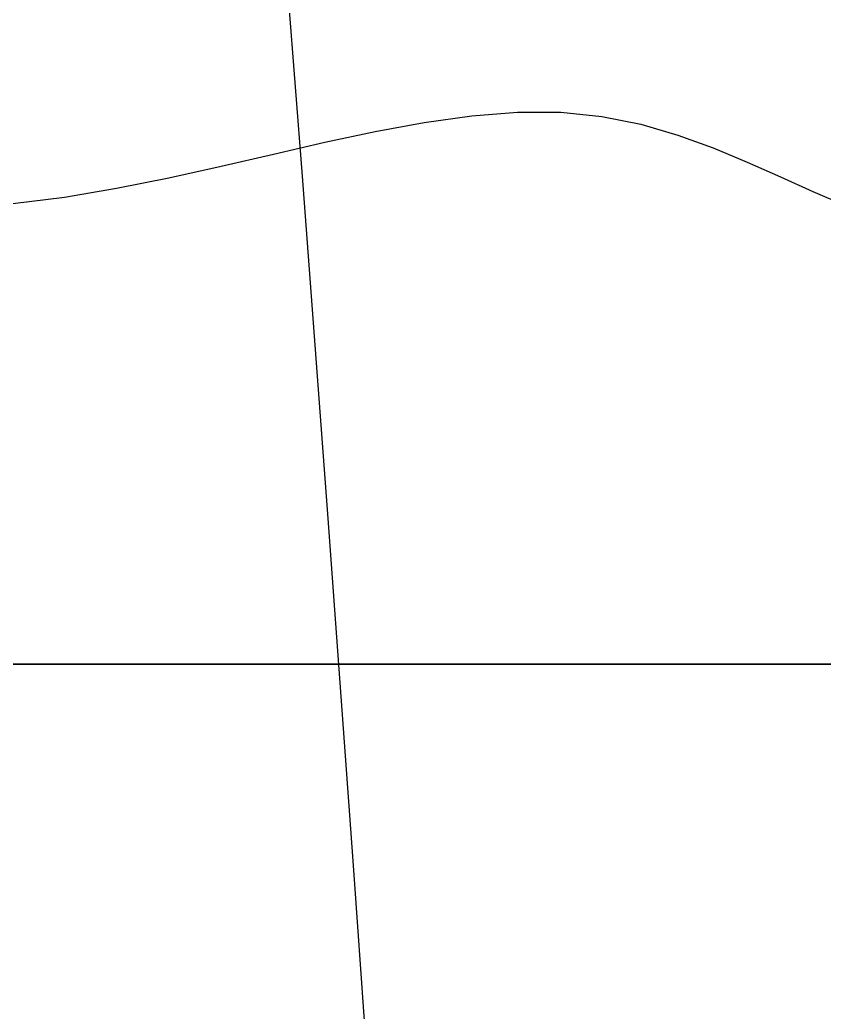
# Model space of a CAD drawing. Extents: x 11992 to 29481, y -6727 to 6811.
# Drawn here: x 24606.1 to 24658, y 2771.7 to 2835.7 of the extents above; entities that cross this region are included whole.
import ezdxf

# ---------------------------------------------------------------- set-up
doc = ezdxf.new("R2010")
doc.units = 0
doc.header["$MEASUREMENT"] = 0
doc.layers.get('0').update_dxf_attribs({"color": 8, "linetype": 'CONTINUOUS'})
doc.layers.add('zoylight 5回路', color=4, linetype='CONTINUOUS')

msp = doc.modelspace()

# ---------------------------------------------------------------- linework, layer by layer
for p, q in [((24632.174, 2829.11, -2436.428), (24635.241, 2829.544, -2436.428)), ((24635.241, 2829.544, -2436.428), (24638.186, 2829.781, -2436.428)), ((24638.186, 2829.781, -2436.428), (24640.99, 2829.777, -2436.428)), ((24640.99, 2829.777, -2436.428), (24643.638, 2829.505, -2436.428)), ((24643.638, 2829.505, -2436.428), (24646.144, 2828.996, -2436.428)), ((24629.004, 2828.525, -2436.428), (24632.174, 2829.11, -2436.428)), ((24646.144, 2828.996, -2436.428), (24648.529, 2828.302, -2436.428)), ((24625.752, 2827.832, -2436.428), (24629.004, 2828.525, -2436.428)), ((24648.529, 2828.302, -2436.428), (24650.811, 2827.471, -2436.428)), ((24622.439, 2827.075, -2436.428), (24625.752, 2827.832, -2436.428)), ((24650.811, 2827.471, -2436.428), (24653.012, 2826.553, -2436.428)), ((24619.083, 2826.3, -2436.428), (24622.439, 2827.075, -2436.428)), ((24615.704, 2825.549, -2436.428), (24619.083, 2826.3, -2436.428)), ((24653.012, 2826.553, -2436.428), (24655.15, 2825.597, -2436.428)), ((24612.323, 2824.867, -2436.428), (24615.704, 2825.549, -2436.428)), ((24655.15, 2825.597, -2436.428), (24657.246, 2824.653, -2436.428)), ((24608.959, 2824.299, -2436.428), (24612.323, 2824.867, -2436.428)), ((24605.633, 2823.889, -2436.428), (24608.959, 2824.299, -2436.428)), ((24657.246, 2824.653, -2436.428), (24659.319, 2823.77, -2436.428)), ((24580.769, 2794.157, -2436.229), (24627.435, 2794.157, -2436.229)), ((24580.769, 2794.157, -2428.429), (24627.435, 2794.157, -2428.429)), ((24580.769, 2794.157, -2426.429), (24627.102, 2794.157, -2426.429)), ((24580.77, 2794.157, -2436.429), (24860.567, 2794.157, -2436.429)), ((24627.102, 2794.157, -2426.429), (24603.936, 2794.157, -2426.429)), ((24627.436, 2794.157, -2436.229), (24604.103, 2794.157, -2436.229)), ((24627.436, 2794.157, -2428.429), (24604.103, 2794.157, -2428.429)), ((24605.035, 2794.157, -2291.551), (24607.075, 2794.157, -2291.475)), ((24605.061, 2794.157, -2044.657), (24611.699, 2794.157, -2045.354)), ((24606.699, 2794.157, -1564.433), (24605.079, 2794.157, -1564.46)), ((24605.091, 2794.157, -2116.116), (24606.247, 2794.157, -2116.101)), ((24605.618, 2794.157, -2324.006), (24606.91, 2794.157, -2330.194)), ((24608.059, 2794.157, -2126.137), (24605.784, 2794.157, -2126.165)), ((24605.893, 2794.157, -1838.295), (24606.626, 2794.157, -1852.868)), ((24605.923, 2794.157, -2116.167), (24608.209, 2794.157, -2116.138)), ((24606.247, 2794.157, -2116.101), (24607.404, 2794.157, -2116.086)), ((24606.626, 2794.157, -1852.868), (24607.416, 2794.157, -1866.425)), ((24608.318, 2794.157, -1564.405), (24606.699, 2794.157, -1564.433)), ((24606.91, 2794.157, -2330.194), (24608.475, 2794.157, -2336.131)), ((24607.075, 2794.157, -2291.475), (24609.115, 2794.157, -2291.393)), ((24607.404, 2794.157, -2116.086), (24608.561, 2794.157, -2116.069)), ((24607.416, 2794.157, -1866.425), (24608.269, 2794.157, -1878.706)), ((24610.333, 2794.157, -2126.106), (24608.059, 2794.157, -2126.137)), ((24608.209, 2794.157, -2116.138), (24610.496, 2794.157, -2116.108)), ((24608.269, 2794.157, -1878.706), (24609.189, 2794.157, -1889.518)), ((24609.937, 2794.157, -1564.375), (24608.318, 2794.157, -1564.405)), ((24608.475, 2794.157, -2336.131), (24610.307, 2794.157, -2341.82)), ((24608.561, 2794.157, -2116.069), (24609.719, 2794.157, -2116.052)), ((24609.115, 2794.157, -2291.393), (24611.154, 2794.157, -2291.305)), ((24609.189, 2794.157, -1889.518), (24610.182, 2794.157, -1898.939)), ((24609.719, 2794.157, -2116.052), (24610.878, 2794.157, -2116.035)), ((24611.557, 2794.157, -1564.343), (24609.937, 2794.157, -1564.375)), ((24610.182, 2794.157, -1898.939), (24611.253, 2794.157, -1907.115)), ((24610.307, 2794.157, -2341.82), (24612.402, 2794.157, -2347.268)), ((24612.607, 2794.157, -2126.073), (24610.333, 2794.157, -2126.106)), ((24610.496, 2794.157, -2116.108), (24612.782, 2794.157, -2116.074)), ((24610.878, 2794.157, -2116.035), (24612.037, 2794.157, -2116.016)), ((24611.154, 2794.157, -2291.305), (24613.194, 2794.157, -2291.211)), ((24611.253, 2794.157, -1907.115), (24612.408, 2794.157, -1914.194)), ((24613.175, 2794.157, -1564.31), (24611.557, 2794.157, -1564.343)), ((24611.699, 2794.157, -2045.354), (24614.002, 2794.157, -2045.66)), ((24612.037, 2794.157, -2116.016), (24613.195, 2794.157, -2115.997)), ((24612.402, 2794.157, -2347.268), (24614.756, 2794.157, -2352.479)), ((24612.408, 2794.157, -1914.194), (24613.653, 2794.157, -1920.32)), ((24614.882, 2794.157, -2126.038), (24612.607, 2794.157, -2126.073)), ((24612.782, 2794.157, -2116.074), (24615.069, 2794.157, -2116.038)), ((24614.794, 2794.157, -1564.275), (24613.175, 2794.157, -1564.31)), ((24613.194, 2794.157, -2291.211), (24615.232, 2794.157, -2291.111)), ((24613.195, 2794.157, -2115.997), (24614.354, 2794.157, -2115.977)), ((24613.559, 2794.157, -2045.598), (24613.58, 2794.157, -2044.92)), ((24613.58, 2794.157, -2044.92), (24613.586, 2794.157, -2044.837)), ((24613.586, 2794.157, -2044.837), (24613.588, 2794.157, -2044.805)), ((24613.588, 2794.157, -2044.805), (24613.588, 2794.157, -2044.793)), ((24613.588, 2794.157, -2044.793), (24613.59, 2794.157, -2044.78)), ((24613.59, 2794.157, -2044.78), (24613.594, 2794.157, -2044.764)), ((24613.594, 2794.157, -2044.764), (24613.596, 2794.157, -2044.746)), ((24613.596, 2794.157, -2044.746), (24613.598, 2794.157, -2044.735)), ((24613.598, 2794.157, -2044.735), (24613.602, 2794.157, -2044.72)), ((24613.602, 2794.157, -2044.72), (24613.604, 2794.157, -2044.711)), ((24613.604, 2794.157, -2044.711), (24613.606, 2794.157, -2044.701)), ((24613.606, 2794.157, -2044.701), (24613.613, 2794.157, -2044.677)), ((24613.613, 2794.157, -2044.677), (24613.617, 2794.157, -2044.665)), ((24613.617, 2794.157, -2044.665), (24613.621, 2794.157, -2044.649)), ((24613.621, 2794.157, -2044.649), (24613.629, 2794.157, -2044.632)), ((24613.629, 2794.157, -2044.632), (24613.637, 2794.157, -2044.612)), ((24613.637, 2794.157, -2044.612), (24613.643, 2794.157, -2044.598)), ((24613.643, 2794.157, -2044.598), (24613.648, 2794.157, -2044.583)), ((24613.648, 2794.157, -2044.583), (24613.657, 2794.157, -2044.567)), ((24613.653, 2794.157, -1920.32), (24614.992, 2794.157, -1925.641)), ((24613.657, 2794.157, -2044.567), (24613.666, 2794.157, -2044.549)), ((24613.666, 2794.157, -2044.549), (24613.678, 2794.157, -2044.529)), ((24613.678, 2794.157, -2044.529), (24613.691, 2794.157, -2044.508)), ((24613.691, 2794.157, -2044.508), (24613.705, 2794.157, -2044.485)), ((24613.691, 2794.157, -2045.244), (24613.711, 2794.157, -2045.282)), ((24613.705, 2794.157, -2044.485), (24613.723, 2794.157, -2044.461)), ((24613.711, 2794.157, -2045.282), (24613.732, 2794.157, -2045.319)), ((24613.723, 2794.157, -2044.461), (24613.736, 2794.157, -2044.441)), ((24613.732, 2794.157, -2045.319), (24613.756, 2794.157, -2045.355)), ((24613.736, 2794.157, -2044.441), (24613.752, 2794.157, -2044.421)), ((24613.752, 2794.157, -2044.421), (24613.77, 2794.157, -2044.401)), ((24613.756, 2794.157, -2045.355), (24613.78, 2794.157, -2045.391)), ((24613.77, 2794.157, -2044.401), (24613.787, 2794.157, -2044.381)), ((24613.78, 2794.157, -2045.391), (24613.799, 2794.157, -2045.419)), ((24613.787, 2794.157, -2044.381), (24613.805, 2794.157, -2044.362)), ((24613.799, 2794.157, -2045.419), (24613.821, 2794.157, -2045.447)), ((24613.805, 2794.157, -2044.362), (24613.822, 2794.157, -2044.343)), ((24613.821, 2794.157, -2045.447), (24613.842, 2794.157, -2045.475)), ((24613.822, 2794.157, -2044.343), (24613.842, 2794.157, -2044.325)), ((24613.842, 2794.157, -2045.475), (24613.865, 2794.157, -2045.506)), ((24613.842, 2794.157, -2044.325), (24613.862, 2794.157, -2044.307)), ((24613.862, 2794.157, -2044.307), (24613.881, 2794.157, -2044.29)), ((24613.873, 2794.157, -2045.516), (24613.904, 2794.157, -2045.553)), ((24613.881, 2794.157, -2044.29), (24613.901, 2794.157, -2044.272)), ((24613.901, 2794.157, -2044.272), (24613.939, 2794.157, -2044.239)), ((24613.904, 2794.157, -2045.553), (24613.935, 2794.157, -2045.589)), ((24613.935, 2794.157, -2045.589), (24613.969, 2794.157, -2045.625)), ((24613.939, 2794.157, -2044.239), (24613.98, 2794.157, -2044.208)), ((24613.969, 2794.157, -2045.625), (24614.002, 2794.157, -2045.66)), ((24613.98, 2794.157, -2044.208), (24614.024, 2794.157, -2044.177)), ((24614.024, 2794.157, -2044.177), (24614.067, 2794.157, -2044.147)), ((24614.036, 2794.157, -2046.391), (24615.896, 2794.157, -2047.977)), ((24614.067, 2794.157, -2044.147), (24614.11, 2794.157, -2044.118)), ((24614.11, 2794.157, -2044.118), (24614.154, 2794.157, -2044.091)), ((24614.154, 2794.157, -2044.091), (24614.199, 2794.157, -2044.064)), ((24614.199, 2794.157, -2044.064), (24614.244, 2794.157, -2044.039)), ((24614.244, 2794.157, -2044.039), (24614.289, 2794.157, -2044.014)), ((24614.388, 2794.157, -1950.399), (24614.281, 2794.157, -1943.993)), ((24614.281, 2794.157, -1943.993), (24614.281, 2794.157, -1937.574)), ((24614.281, 2794.157, -1937.574), (24614.389, 2794.157, -1931.141)), ((24614.289, 2794.157, -2044.014), (24614.383, 2794.157, -2043.966)), ((24614.354, 2794.157, -2115.977), (24615.511, 2794.157, -2115.956)), ((24614.383, 2794.157, -2043.966), (24614.477, 2794.157, -2043.921)), ((24614.603, 2794.157, -1956.791), (24614.388, 2794.157, -1950.399)), ((24614.477, 2794.157, -2043.921), (24614.573, 2794.157, -2043.878)), ((24614.573, 2794.157, -2043.878), (24614.668, 2794.157, -2043.838)), ((24614.925, 2794.157, -1963.17), (24614.603, 2794.157, -1956.791)), ((24614.668, 2794.157, -2043.838), (24614.766, 2794.157, -2043.799)), ((24614.756, 2794.157, -2352.479), (24617.363, 2794.157, -2357.459)), ((24614.766, 2794.157, -2043.799), (24614.863, 2794.157, -2043.762)), ((24616.413, 2794.157, -1564.238), (24614.794, 2794.157, -1564.275)), ((24614.863, 2794.157, -2043.762), (24615.061, 2794.157, -2043.694)), ((24617.156, 2794.157, -2125.999), (24614.882, 2794.157, -2126.038)), ((24615.355, 2794.157, -1969.536), (24614.925, 2794.157, -1963.17)), ((24614.992, 2794.157, -1925.641), (24616.433, 2794.157, -1930.302)), ((24615.061, 2794.157, -2043.694), (24615.258, 2794.157, -2043.631)), ((24615.069, 2794.157, -2116.038), (24617.356, 2794.157, -2116)), ((24615.232, 2794.157, -2291.111), (24617.271, 2794.157, -2291.004)), ((24615.258, 2794.157, -2043.631), (24615.459, 2794.157, -2043.573)), ((24615.891, 2794.157, -1975.888), (24615.355, 2794.157, -1969.536)), ((24615.459, 2794.157, -2043.573), (24615.66, 2794.157, -2043.518)), ((24615.511, 2794.157, -2115.956), (24616.669, 2794.157, -2115.935)), ((24615.66, 2794.157, -2043.518), (24616.066, 2794.157, -2043.421)), ((24616.536, 2794.157, -1982.227), (24615.891, 2794.157, -1975.888)), ((24615.896, 2794.157, -2047.977), (24617.507, 2794.157, -2049.907)), ((24616.066, 2794.157, -2043.421), (24616.475, 2794.157, -2043.337)), ((24618.031, 2794.157, -1564.2), (24616.413, 2794.157, -1564.238)), ((24616.433, 2794.157, -1930.302), (24617.979, 2794.157, -1934.45)), ((24616.475, 2794.157, -2043.337), (24616.885, 2794.157, -2043.262)), ((24617.288, 2794.157, -1988.552), (24616.536, 2794.157, -1982.227)), ((24616.669, 2794.157, -2115.935), (24617.826, 2794.157, -2115.912)), ((24616.885, 2794.157, -2043.262), (24617.297, 2794.157, -2043.197)), ((24619.431, 2794.157, -2125.959), (24617.156, 2794.157, -2125.999)), ((24617.271, 2794.157, -2291.004), (24619.309, 2794.157, -2290.892)), ((24618.146, 2794.157, -1994.864), (24617.288, 2794.157, -1988.552)), ((24617.297, 2794.157, -2043.197), (24617.711, 2794.157, -2043.14)), ((24617.356, 2794.157, -2116), (24619.643, 2794.157, -2115.959)), ((24617.363, 2794.157, -2357.459), (24620.22, 2794.157, -2362.213)), ((24617.507, 2794.157, -2049.907), (24618.891, 2794.157, -2052.169)), ((24617.711, 2794.157, -2043.14), (24618.541, 2794.157, -2043.046)), ((24617.826, 2794.157, -2115.912), (24618.983, 2794.157, -2115.889)), ((24617.979, 2794.157, -1934.45), (24619.637, 2794.157, -1938.232)), ((24619.648, 2794.157, -1564.16), (24618.031, 2794.157, -1564.2)), ((24619.113, 2794.157, -2001.162), (24618.146, 2794.157, -1994.864)), ((24618.541, 2794.157, -2043.046), (24619.371, 2794.157, -2042.977)), ((24618.891, 2794.157, -2052.169), (24620.066, 2794.157, -2054.747)), ((24618.983, 2794.157, -2115.889), (24620.139, 2794.157, -2115.866)), ((24620.186, 2794.157, -2007.447), (24619.113, 2794.157, -2001.162)), ((24619.309, 2794.157, -2290.892), (24621.347, 2794.157, -2290.774)), ((24619.371, 2794.157, -2042.977), (24620.205, 2794.157, -2042.929)), ((24621.705, 2794.157, -2125.915), (24619.431, 2794.157, -2125.959)), ((24619.637, 2794.157, -1938.232), (24621.413, 2794.157, -1941.792)), ((24619.643, 2794.157, -2115.959), (24621.929, 2794.157, -2115.915)), ((24622.883, 2794.157, -1564.074), (24619.648, 2794.157, -1564.16)), ((24620.066, 2794.157, -2054.747), (24621.053, 2794.157, -2057.628)), ((24620.139, 2794.157, -2115.866), (24621.295, 2794.157, -2115.841)), ((24620.205, 2794.157, -2042.929), (24621.455, 2794.157, -2042.892)), ((24620.22, 2794.157, -2362.213), (24623.32, 2794.157, -2366.746)), ((24621.053, 2794.157, -2057.628), (24621.871, 2794.157, -2060.797)), ((24621.295, 2794.157, -2115.841), (24622.449, 2794.157, -2115.816)), ((24621.347, 2794.157, -2290.774), (24623.385, 2794.157, -2290.65)), ((24621.413, 2794.157, -1941.792), (24623.312, 2794.157, -1945.278)), ((24621.455, 2794.157, -2042.892), (24622.707, 2794.157, -2042.895)), ((24623.979, 2794.157, -2125.869), (24621.705, 2794.157, -2125.915)), ((24621.871, 2794.157, -2060.797), (24622.543, 2794.157, -2064.241)), ((24621.929, 2794.157, -2115.915), (24624.216, 2794.157, -2115.868)), ((24622.449, 2794.157, -2115.816), (24623.605, 2794.157, -2115.79)), ((24622.543, 2794.157, -2064.241), (24623.086, 2794.157, -2067.946)), ((24622.707, 2794.157, -2042.895), (24623.541, 2794.157, -2042.919)), ((24626.116, 2794.157, -1563.981), (24622.883, 2794.157, -1564.074)), ((24623.086, 2794.157, -2067.946), (24623.522, 2794.157, -2071.897)), ((24623.312, 2794.157, -1945.278), (24625.34, 2794.157, -1948.835)), ((24623.32, 2794.157, -2366.746), (24626.669, 2794.157, -2371.072)), ((24623.385, 2794.157, -2290.65), (24625.422, 2794.157, -2290.52)), ((24623.522, 2794.157, -2071.897), (24623.871, 2794.157, -2076.079)), ((24623.541, 2794.157, -2042.919), (24624.375, 2794.157, -2042.959)), ((24623.605, 2794.157, -2115.79), (24624.763, 2794.157, -2115.763)), ((24623.871, 2794.157, -2076.079), (24624.152, 2794.157, -2080.48)), ((24626.253, 2794.157, -2125.82), (24623.979, 2794.157, -2125.869)), ((24624.152, 2794.157, -2080.48), (24624.387, 2794.157, -2085.085)), ((24624.216, 2794.157, -2115.868), (24626.502, 2794.157, -2115.819)), ((24624.375, 2794.157, -2042.959), (24625.207, 2794.157, -2043.016)), ((24624.387, 2794.157, -2085.085), (24624.44, 2794.157, -2086.267)), ((24624.44, 2794.157, -2086.267), (24624.494, 2794.157, -2087.465)), ((24624.494, 2794.157, -2087.465), (24624.55, 2794.157, -2088.683)), ((24624.55, 2794.157, -2088.683), (24624.61, 2794.157, -2089.925)), ((24624.61, 2794.157, -2089.925), (24624.677, 2794.157, -2091.195)), ((24624.677, 2794.157, -2091.195), (24624.75, 2794.157, -2092.497)), ((24624.75, 2794.157, -2092.497), (24624.834, 2794.157, -2093.835)), ((24624.763, 2794.157, -2115.763), (24625.92, 2794.157, -2115.735)), ((24624.834, 2794.157, -2093.835), (24624.929, 2794.157, -2095.214)), ((24624.929, 2794.157, -2095.214), (24625.037, 2794.157, -2096.636)), ((24625.037, 2794.157, -2096.636), (24625.161, 2794.157, -2098.107)), ((24625.161, 2794.157, -2098.107), (24625.302, 2794.157, -2099.631)), ((24625.207, 2794.157, -2043.016), (24626.037, 2794.157, -2043.091)), ((24625.302, 2794.157, -2099.631), (24625.462, 2794.157, -2101.21)), ((24625.34, 2794.157, -1948.835), (24627.499, 2794.157, -1952.592)), ((24625.422, 2794.157, -2290.52), (24627.459, 2794.157, -2290.384)), ((24625.462, 2794.157, -2101.21), (24625.572, 2794.157, -2102.232)), ((24625.572, 2794.157, -2102.232), (24625.689, 2794.157, -2103.274)), ((24625.689, 2794.157, -2103.274), (24625.81, 2794.157, -2104.337)), ((24625.81, 2794.157, -2104.337), (24625.933, 2794.157, -2105.418)), ((24625.92, 2794.157, -2115.735), (24627.079, 2794.157, -2115.706)), ((24625.933, 2794.157, -2105.418), (24626.056, 2794.157, -2106.515)), ((24626.037, 2794.157, -2043.091), (24626.867, 2794.157, -2043.183)), ((24626.056, 2794.157, -2106.515), (24626.177, 2794.157, -2107.625)), ((24629.348, 2794.157, -1563.882), (24626.116, 2794.157, -1563.981)), ((24626.177, 2794.157, -2107.625), (24626.294, 2794.157, -2108.748)), ((24628.527, 2794.157, -2125.769), (24626.253, 2794.157, -2125.82)), ((24626.294, 2794.157, -2108.748), (24626.405, 2794.157, -2109.88)), ((24626.405, 2794.157, -2109.88), (24626.509, 2794.157, -2111.021)), ((24626.502, 2794.157, -2115.819), (24628.788, 2794.157, -2115.767)), ((24626.509, 2794.157, -2111.021), (24626.602, 2794.157, -2112.168)), ((24626.602, 2794.157, -2112.168), (24626.682, 2794.157, -2113.319)), ((24626.669, 2794.157, -2371.072), (24630.253, 2794.157, -2375.188)), ((24626.682, 2794.157, -2113.319), (24626.749, 2794.157, -2114.472)), ((24626.867, 2794.157, -2043.183), (24627.693, 2794.157, -2043.294)), ((24627.079, 2794.157, -2115.706), (24628.237, 2794.157, -2115.677)), ((24627.102, 2794.157, -2426.429), (24673.435, 2794.157, -2426.429)), ((24650.269, 2794.157, -2426.429), (24627.102, 2794.157, -2426.429)), ((24627.394, 2794.157, -1849.441), (24627.493, 2794.157, -1818.744)), ((24627.435, 2794.157, -2436.229), (24674.101, 2794.157, -2436.229)), ((24627.435, 2794.157, -2428.429), (24674.101, 2794.157, -2428.429)), ((24650.768, 2794.157, -2436.229), (24627.436, 2794.157, -2436.229)), ((24650.768, 2794.157, -2428.429), (24627.436, 2794.157, -2428.429)), ((24627.459, 2794.157, -2290.384), (24630.02, 2794.157, -2290.204)), ((24627.493, 2794.157, -1818.744), (24627.79, 2794.157, -1789.98)), ((24627.499, 2794.157, -1952.592), (24629.785, 2794.157, -1956.596)), ((24627.693, 2794.157, -2043.294), (24628.518, 2794.157, -2043.425)), ((24627.79, 2794.157, -1789.98), (24628.283, 2794.157, -1763.15)), ((24628.237, 2794.157, -2115.677), (24629.395, 2794.157, -2115.647)), ((24628.283, 2794.157, -1763.15), (24628.974, 2794.157, -1738.253)), ((24628.518, 2794.157, -2043.425), (24629.338, 2794.157, -2043.577)), ((24630.8, 2794.157, -2125.714), (24628.527, 2794.157, -2125.769)), ((24628.788, 2794.157, -2115.767), (24631.074, 2794.157, -2115.712)), ((24628.974, 2794.157, -1738.253), (24629.863, 2794.157, -1715.29)), ((24629.338, 2794.157, -2043.577), (24630.152, 2794.157, -2043.753)), ((24632.578, 2794.157, -1563.776), (24629.348, 2794.157, -1563.882)), ((24629.395, 2794.157, -2115.647), (24630.554, 2794.157, -2115.616)), ((24629.785, 2794.157, -1956.596), (24632.189, 2794.157, -1960.88)), ((24629.863, 2794.157, -1715.29), (24630.95, 2794.157, -1694.261)), ((24630.02, 2794.157, -2290.204), (24632.579, 2794.157, -2290.015)), ((24630.152, 2794.157, -2043.753), (24630.963, 2794.157, -2043.954)), ((24630.253, 2794.157, -2375.188), (24634.069, 2794.157, -2379.096)), ((24630.554, 2794.157, -2115.616), (24631.711, 2794.157, -2115.584)), ((24633.074, 2794.157, -2125.657), (24630.8, 2794.157, -2125.714)), ((24630.95, 2794.157, -1694.261), (24632.233, 2794.157, -1675.165)), ((24630.963, 2794.157, -2043.954), (24631.365, 2794.157, -2044.064)), ((24631.074, 2794.157, -2115.712), (24633.36, 2794.157, -2115.654)), ((24631.365, 2794.157, -2044.064), (24631.765, 2794.157, -2044.183)), ((24631.711, 2794.157, -2115.584), (24632.868, 2794.157, -2115.552)), ((24631.765, 2794.157, -2044.183), (24632.162, 2794.157, -2044.309)), ((24632.162, 2794.157, -2044.309), (24632.556, 2794.157, -2044.443)), ((24632.189, 2794.157, -1960.88), (24634.704, 2794.157, -1965.473)), ((24632.233, 2794.157, -1675.165), (24633.715, 2794.157, -1658.002)), ((24632.556, 2794.157, -2044.443), (24632.949, 2794.157, -2044.587)), ((24635.807, 2794.157, -1563.663), (24632.578, 2794.157, -1563.776)), ((24632.579, 2794.157, -2290.015), (24635.139, 2794.157, -2289.816)), ((24632.868, 2794.157, -2115.552), (24634.024, 2794.157, -2115.518)), ((24632.949, 2794.157, -2044.587), (24633.336, 2794.157, -2044.74)), ((24635.347, 2794.157, -2125.597), (24633.074, 2794.157, -2125.657)), ((24633.336, 2794.157, -2044.74), (24633.72, 2794.157, -2044.903)), ((24633.36, 2794.157, -2115.654), (24635.646, 2794.157, -2115.593)), ((24633.715, 2794.157, -1658.002), (24635.394, 2794.157, -1642.773)), ((24633.72, 2794.157, -2044.903), (24635.244, 2794.157, -2045.581)), ((24634.024, 2794.157, -2115.518), (24635.179, 2794.157, -2115.484)), ((24634.069, 2794.157, -2379.096), (24638.111, 2794.157, -2382.804)), ((24634.704, 2794.157, -1965.473), (24637.322, 2794.157, -1970.406)), ((24635.139, 2794.157, -2289.816), (24637.697, 2794.157, -2289.608)), ((24635.179, 2794.157, -2115.484), (24636.332, 2794.157, -2115.449)), ((24635.244, 2794.157, -2045.581), (24635.439, 2794.157, -2045.658)), ((24637.62, 2794.157, -2125.534), (24635.347, 2794.157, -2125.597)), ((24635.394, 2794.157, -1642.773), (24637.27, 2794.157, -1629.477)), ((24635.439, 2794.157, -2045.658), (24635.634, 2794.157, -2045.73)), ((24635.634, 2794.157, -2045.73), (24635.732, 2794.157, -2045.764)), ((24635.646, 2794.157, -2115.593), (24637.932, 2794.157, -2115.53)), ((24635.732, 2794.157, -2045.764), (24635.832, 2794.157, -2045.795)), ((24639.035, 2794.157, -1563.543), (24635.807, 2794.157, -1563.663)), ((24635.832, 2794.157, -2045.795), (24635.933, 2794.157, -2045.824)), ((24635.933, 2794.157, -2045.824), (24636.033, 2794.157, -2045.85)), ((24636.033, 2794.157, -2045.85), (24636.086, 2794.157, -2045.861)), ((24636.086, 2794.157, -2045.861), (24636.137, 2794.157, -2045.872)), ((24636.137, 2794.157, -2045.872), (24636.187, 2794.157, -2045.882)), ((24636.187, 2794.157, -2045.882), (24636.238, 2794.157, -2045.891)), ((24636.238, 2794.157, -2045.891), (24636.291, 2794.157, -2045.898)), ((24636.291, 2794.157, -2045.898), (24636.342, 2794.157, -2045.904)), ((24636.332, 2794.157, -2115.449), (24637.489, 2794.157, -2115.413)), ((24636.342, 2794.157, -2045.904), (24636.392, 2794.157, -2045.908)), ((24636.392, 2794.157, -2045.908), (24636.445, 2794.157, -2045.912)), ((24636.445, 2794.157, -2045.912), (24636.47, 2794.157, -2045.913)), ((24636.47, 2794.157, -2045.913), (24636.498, 2794.157, -2045.913)), ((24636.498, 2794.157, -2045.913), (24636.525, 2794.157, -2045.913)), ((24636.525, 2794.157, -2045.913), (24636.55, 2794.157, -2045.913)), ((24636.55, 2794.157, -2045.913), (24636.578, 2794.157, -2045.912)), ((24636.578, 2794.157, -2045.912), (24636.603, 2794.157, -2045.91)), ((24636.603, 2794.157, -2045.91), (24636.629, 2794.157, -2045.908)), ((24636.629, 2794.157, -2045.908), (24636.656, 2794.157, -2045.906)), ((24636.656, 2794.157, -2045.906), (24636.682, 2794.157, -2045.903)), ((24636.682, 2794.157, -2045.903), (24636.707, 2794.157, -2045.899)), ((24636.707, 2794.157, -2045.899), (24636.732, 2794.157, -2045.895)), ((24636.732, 2794.157, -2045.895), (24636.757, 2794.157, -2045.89)), ((24636.757, 2794.157, -2045.89), (24636.781, 2794.157, -2045.885)), ((24636.781, 2794.157, -2045.885), (24636.807, 2794.157, -2045.879)), ((24636.807, 2794.157, -2045.879), (24636.832, 2794.157, -2045.872)), ((24636.832, 2794.157, -2045.872), (24636.855, 2794.157, -2045.865)), ((24636.855, 2794.157, -2045.865), (24636.88, 2794.157, -2045.857)), ((24636.88, 2794.157, -2045.857), (24636.904, 2794.157, -2045.848)), ((24636.904, 2794.157, -2045.848), (24636.928, 2794.157, -2045.839)), ((24636.928, 2794.157, -2045.839), (24636.951, 2794.157, -2045.829)), ((24636.951, 2794.157, -2045.829), (24636.976, 2794.157, -2045.818)), ((24636.976, 2794.157, -2045.818), (24637, 2794.157, -2045.807)), ((24637, 2794.157, -2045.807), (24637.021, 2794.157, -2045.795)), ((24637.021, 2794.157, -2045.795), (24637.044, 2794.157, -2045.782)), ((24637.044, 2794.157, -2045.782), (24637.066, 2794.157, -2045.769)), ((24637.066, 2794.157, -2045.769), (24637.088, 2794.157, -2045.755)), ((24637.088, 2794.157, -2045.755), (24637.109, 2794.157, -2045.741)), ((24637.109, 2794.157, -2045.741), (24637.131, 2794.157, -2045.726)), ((24637.131, 2794.157, -2045.726), (24637.15, 2794.157, -2045.711)), ((24637.15, 2794.157, -2045.711), (24637.17, 2794.157, -2045.695)), ((24637.17, 2794.157, -2045.695), (24637.189, 2794.157, -2045.679)), ((24637.189, 2794.157, -2045.679), (24637.209, 2794.157, -2045.662)), ((24637.209, 2794.157, -2045.662), (24637.229, 2794.157, -2045.645)), ((24637.229, 2794.157, -2045.645), (24637.246, 2794.157, -2045.628)), ((24637.246, 2794.157, -2045.628), (24637.265, 2794.157, -2045.61)), ((24637.265, 2794.157, -2045.61), (24637.283, 2794.157, -2045.592)), ((24637.27, 2794.157, -1629.477), (24639.344, 2794.157, -1618.116)), ((24637.283, 2794.157, -2045.592), (24637.318, 2794.157, -2045.555)), ((24637.318, 2794.157, -2045.555), (24637.352, 2794.157, -2045.517)), ((24637.322, 2794.157, -1970.406), (24640.035, 2794.157, -1975.709)), ((24637.352, 2794.157, -2045.517), (24637.384, 2794.157, -2045.477)), ((24637.384, 2794.157, -2045.477), (24637.416, 2794.157, -2045.437)), ((24637.416, 2794.157, -2045.437), (24637.447, 2794.157, -2045.395)), ((24637.447, 2794.157, -2045.395), (24637.476, 2794.157, -2045.353)), ((24637.476, 2794.157, -2045.353), (24637.504, 2794.157, -2045.312)), ((24637.489, 2794.157, -2115.413), (24638.646, 2794.157, -2115.376)), ((24637.504, 2794.157, -2045.312), (24637.531, 2794.157, -2045.27)), ((24637.531, 2794.157, -2045.27), (24637.584, 2794.157, -2045.183)), ((24637.584, 2794.157, -2045.183), (24637.634, 2794.157, -2045.093)), ((24639.894, 2794.157, -2125.469), (24637.62, 2794.157, -2125.534)), ((24637.634, 2794.157, -2045.093), (24637.683, 2794.157, -2045.001)), ((24637.683, 2794.157, -2045.001), (24637.728, 2794.157, -2044.912)), ((24637.697, 2794.157, -2289.608), (24640.254, 2794.157, -2289.39)), ((24637.728, 2794.157, -2044.912), (24637.773, 2794.157, -2044.82)), ((24637.773, 2794.157, -2044.82), (24637.857, 2794.157, -2044.632)), ((24637.857, 2794.157, -2044.632), (24638.322, 2794.157, -2043.495)), ((24637.932, 2794.157, -2115.53), (24640.218, 2794.157, -2115.463)), ((24638.111, 2794.157, -2382.804), (24642.375, 2794.157, -2386.316)), ((24638.322, 2794.157, -2043.495), (24638.404, 2794.157, -2043.306)), ((24638.404, 2794.157, -2043.306), (24638.49, 2794.157, -2043.122)), ((24638.49, 2794.157, -2043.122), (24638.537, 2794.157, -2043.03)), ((24638.537, 2794.157, -2043.03), (24638.584, 2794.157, -2042.938)), ((24638.584, 2794.157, -2042.938), (24638.635, 2794.157, -2042.848)), ((24638.635, 2794.157, -2042.848), (24638.685, 2794.157, -2042.76)), ((24638.646, 2794.157, -2115.376), (24639.802, 2794.157, -2115.338)), ((24638.685, 2794.157, -2042.76), (24638.74, 2794.157, -2042.673)), ((24638.74, 2794.157, -2042.673), (24638.769, 2794.157, -2042.63)), ((24638.769, 2794.157, -2042.63), (24638.799, 2794.157, -2042.588)), ((24638.799, 2794.157, -2042.588), (24638.828, 2794.157, -2042.546)), ((24638.828, 2794.157, -2042.546), (24638.859, 2794.157, -2042.505)), ((24638.859, 2794.157, -2042.505), (24638.89, 2794.157, -2042.465)), ((24638.89, 2794.157, -2042.465), (24638.924, 2794.157, -2042.426)), ((24638.924, 2794.157, -2042.426), (24638.957, 2794.157, -2042.387)), ((24638.957, 2794.157, -2042.387), (24638.992, 2794.157, -2042.349)), ((24638.992, 2794.157, -2042.349), (24639.029, 2794.157, -2042.312)), ((24639.029, 2794.157, -2042.312), (24639.066, 2794.157, -2042.276)), ((24642.261, 2794.157, -1563.416), (24639.035, 2794.157, -1563.543)), ((24639.066, 2794.157, -2042.276), (24639.103, 2794.157, -2042.242)), ((24639.103, 2794.157, -2042.242), (24639.123, 2794.157, -2042.225)), ((24639.123, 2794.157, -2042.225), (24639.144, 2794.157, -2042.209)), ((24639.144, 2794.157, -2042.209), (24639.164, 2794.157, -2042.193)), ((24639.164, 2794.157, -2042.193), (24639.185, 2794.157, -2042.177)), ((24639.185, 2794.157, -2042.177), (24639.205, 2794.157, -2042.162)), ((24639.205, 2794.157, -2042.162), (24639.226, 2794.157, -2042.148)), ((24639.226, 2794.157, -2042.148), (24639.248, 2794.157, -2042.133)), ((24639.248, 2794.157, -2042.133), (24639.269, 2794.157, -2042.119)), ((24639.269, 2794.157, -2042.119), (24639.293, 2794.157, -2042.106)), ((24639.293, 2794.157, -2042.106), (24639.314, 2794.157, -2042.093)), ((24639.314, 2794.157, -2042.093), (24639.338, 2794.157, -2042.081)), ((24639.338, 2794.157, -2042.081), (24639.361, 2794.157, -2042.069)), ((24639.344, 2794.157, -1618.116), (24641.615, 2794.157, -1608.687)), ((24639.361, 2794.157, -2042.069), (24639.384, 2794.157, -2042.058)), ((24639.384, 2794.157, -2042.058), (24639.408, 2794.157, -2042.047)), ((24639.408, 2794.157, -2042.047), (24639.431, 2794.157, -2042.037)), ((24639.431, 2794.157, -2042.037), (24639.455, 2794.157, -2042.028)), ((24639.455, 2794.157, -2042.028), (24639.48, 2794.157, -2042.019)), ((24639.48, 2794.157, -2042.019), (24639.505, 2794.157, -2042.01)), ((24639.505, 2794.157, -2042.01), (24639.529, 2794.157, -2042.002)), ((24639.529, 2794.157, -2042.002), (24639.555, 2794.157, -2041.995)), ((24639.555, 2794.157, -2041.995), (24639.58, 2794.157, -2041.989)), ((24639.58, 2794.157, -2041.989), (24639.605, 2794.157, -2041.983)), ((24639.605, 2794.157, -2041.983), (24639.64, 2794.157, -2041.976)), ((24639.64, 2794.157, -2041.976), (24639.674, 2794.157, -2041.97)), ((24639.674, 2794.157, -2041.97), (24639.742, 2794.157, -2041.963)), ((24639.742, 2794.157, -2041.963), (24639.777, 2794.157, -2041.96)), ((24639.777, 2794.157, -2041.96), (24639.812, 2794.157, -2041.959)), ((24639.797, 2794.157, -2041.96), (24640.018, 2794.157, -2041.984)), ((24639.802, 2794.157, -2115.338), (24640.959, 2794.157, -2115.3)), ((24642.167, 2794.157, -2125.4), (24639.894, 2794.157, -2125.469)), ((24640.018, 2794.157, -2041.984), (24640.164, 2794.157, -2042.005)), ((24640.035, 2794.157, -1975.709), (24642.835, 2794.157, -1981.414)), ((24640.164, 2794.157, -2042.005), (24640.216, 2794.157, -2042.014)), ((24640.216, 2794.157, -2042.014), (24640.262, 2794.157, -2042.022)), ((24640.218, 2794.157, -2115.463), (24642.504, 2794.157, -2115.394)), ((24640.254, 2794.157, -2289.39), (24642.811, 2794.157, -2289.164)), ((24640.262, 2794.157, -2042.022), (24640.337, 2794.157, -2042.038)), ((24640.337, 2794.157, -2042.038), (24640.646, 2794.157, -2042.139)), ((24640.646, 2794.157, -2042.139), (24640.982, 2794.157, -2042.273)), ((24640.959, 2794.157, -2115.3), (24642.116, 2794.157, -2115.26)), ((24640.982, 2794.157, -2042.273), (24641.347, 2794.157, -2042.433)), ((24641.347, 2794.157, -2042.433), (24643.101, 2794.157, -2043.215)), ((24642.116, 2794.157, -2115.26), (24643.272, 2794.157, -2115.22)), ((24644.44, 2794.157, -2125.328), (24642.167, 2794.157, -2125.4)), ((24645.484, 2794.157, -1563.282), (24642.261, 2794.157, -1563.416)), ((24642.375, 2794.157, -2386.316), (24646.855, 2794.157, -2389.637)), ((24642.504, 2794.157, -2115.394), (24644.79, 2794.157, -2115.321)), ((24642.811, 2794.157, -2289.164), (24645.366, 2794.157, -2288.927)), ((24642.835, 2794.157, -1981.414), (24645.715, 2794.157, -1987.549)), ((24643.101, 2794.157, -2043.215), (24643.621, 2794.157, -2043.414)), ((24643.272, 2794.157, -2115.22), (24644.428, 2794.157, -2115.178)), ((24643.621, 2794.157, -2043.414), (24644.174, 2794.157, -2043.603)), ((24643.818, 2794.157, -2043.484), (24643.882, 2794.157, -2043.507)), ((24643.882, 2794.157, -2043.507), (24644.279, 2794.157, -2043.636)), ((24644.279, 2794.157, -2043.636), (24644.68, 2794.157, -2043.752)), ((24644.428, 2794.157, -2115.178), (24645.584, 2794.157, -2115.136)), ((24646.713, 2794.157, -2125.253), (24644.44, 2794.157, -2125.328)), ((24644.68, 2794.157, -2043.752), (24645.082, 2794.157, -2043.855)), ((24644.79, 2794.157, -2115.321), (24647.075, 2794.157, -2115.246)), ((24645.082, 2794.157, -2043.855), (24645.49, 2794.157, -2043.946)), ((24645.366, 2794.157, -2288.927), (24647.921, 2794.157, -2288.682)), ((24648.706, 2794.157, -1563.142), (24645.484, 2794.157, -1563.282)), ((24645.49, 2794.157, -2043.946), (24645.898, 2794.157, -2044.026)), ((24645.584, 2794.157, -2115.136), (24646.74, 2794.157, -2115.093)), ((24645.715, 2794.157, -1987.549), (24648.666, 2794.157, -1994.146)), ((24645.898, 2794.157, -2044.026), (24646.308, 2794.157, -2044.095)), ((24646.308, 2794.157, -2044.095), (24646.72, 2794.157, -2044.156)), ((24648.986, 2794.157, -2125.175), (24646.713, 2794.157, -2125.253)), ((24646.72, 2794.157, -2044.156), (24647.134, 2794.157, -2044.209)), ((24646.74, 2794.157, -2115.093), (24647.894, 2794.157, -2115.049)), ((24646.855, 2794.157, -2389.637), (24651.549, 2794.157, -2392.773)), ((24647.075, 2794.157, -2115.246), (24649.361, 2794.157, -2115.167)), ((24647.134, 2794.157, -2044.209), (24647.965, 2794.157, -2044.294)), ((24647.894, 2794.157, -2115.049), (24649.05, 2794.157, -2115.004)), ((24647.921, 2794.157, -2288.682), (24650.475, 2794.157, -2288.427)), ((24647.965, 2794.157, -2044.294), (24648.795, 2794.157, -2044.354)), ((24648.666, 2794.157, -1994.146), (24651.681, 2794.157, -2001.235)), ((24651.927, 2794.157, -1562.994), (24648.706, 2794.157, -1563.142)), ((24648.795, 2794.157, -2044.354), (24649.629, 2794.157, -2044.395)), ((24651.258, 2794.157, -2125.094), (24648.986, 2794.157, -2125.175)), ((24649.05, 2794.157, -2115.004), (24650.205, 2794.157, -2114.958)), ((24649.361, 2794.157, -2115.167), (24651.647, 2794.157, -2115.085)), ((24649.629, 2794.157, -2044.395), (24651.297, 2794.157, -2044.426)), ((24650.205, 2794.157, -2114.958), (24651.361, 2794.157, -2114.911)), ((24673.435, 2794.157, -2426.429), (24650.269, 2794.157, -2426.429)), ((24650.475, 2794.157, -2288.427), (24653.028, 2794.157, -2288.163)), ((24674.101, 2794.157, -2436.229), (24650.768, 2794.157, -2436.229)), ((24674.101, 2794.157, -2428.429), (24650.768, 2794.157, -2428.429)), ((24653.532, 2794.157, -2125.01), (24651.258, 2794.157, -2125.094)), ((24651.297, 2794.157, -2044.426), (24652.965, 2794.157, -2044.407)), ((24651.361, 2794.157, -2114.911), (24652.517, 2794.157, -2114.863)), ((24651.549, 2794.157, -2392.773), (24656.45, 2794.157, -2395.728)), ((24651.647, 2794.157, -2115.085), (24653.932, 2794.157, -2114.999)), ((24651.681, 2794.157, -2001.235), (24654.752, 2794.157, -2008.847)), ((24655.145, 2794.157, -1562.839), (24651.927, 2794.157, -1562.994)), ((24652.517, 2794.157, -2114.863), (24653.673, 2794.157, -2114.815)), ((24652.965, 2794.157, -2044.407), (24655.464, 2794.157, -2044.312)), ((24653.028, 2794.157, -2288.163), (24655.58, 2794.157, -2287.889)), ((24655.805, 2794.157, -2124.922), (24653.532, 2794.157, -2125.01)), ((24653.673, 2794.157, -2114.815), (24654.829, 2794.157, -2114.765)), ((24653.932, 2794.157, -2114.999), (24656.218, 2794.157, -2114.91)), ((24654.752, 2794.157, -2008.847), (24657.871, 2794.157, -2017.012)), ((24654.829, 2794.157, -2114.765), (24655.985, 2794.157, -2114.714)), ((24658.361, 2794.157, -1562.678), (24655.145, 2794.157, -1562.839)), ((24655.464, 2794.157, -2044.312), (24680.302, 2794.157, -2042.902)), ((24655.58, 2794.157, -2287.889), (24658.13, 2794.157, -2287.607)), ((24658.077, 2794.157, -2124.832), (24655.805, 2794.157, -2124.922)), ((24655.985, 2794.157, -2114.714), (24657.14, 2794.157, -2114.662)), ((24656.218, 2794.157, -2114.91), (24658.503, 2794.157, -2114.818)), ((24656.45, 2794.157, -2395.728), (24661.553, 2794.157, -2398.508)), ((24657.14, 2794.157, -2114.662), (24658.296, 2794.157, -2114.61))]:
    msp.add_line(p, q)
at = {"layer": 'zoylight 5回路', "linetype": 'Continuous'}
msp.add_arc((14919.864, 2083.779), 9732.761, 346.7069053, 20.210333, dxfattribs=at)

doc.saveas('drawing.dxf')
